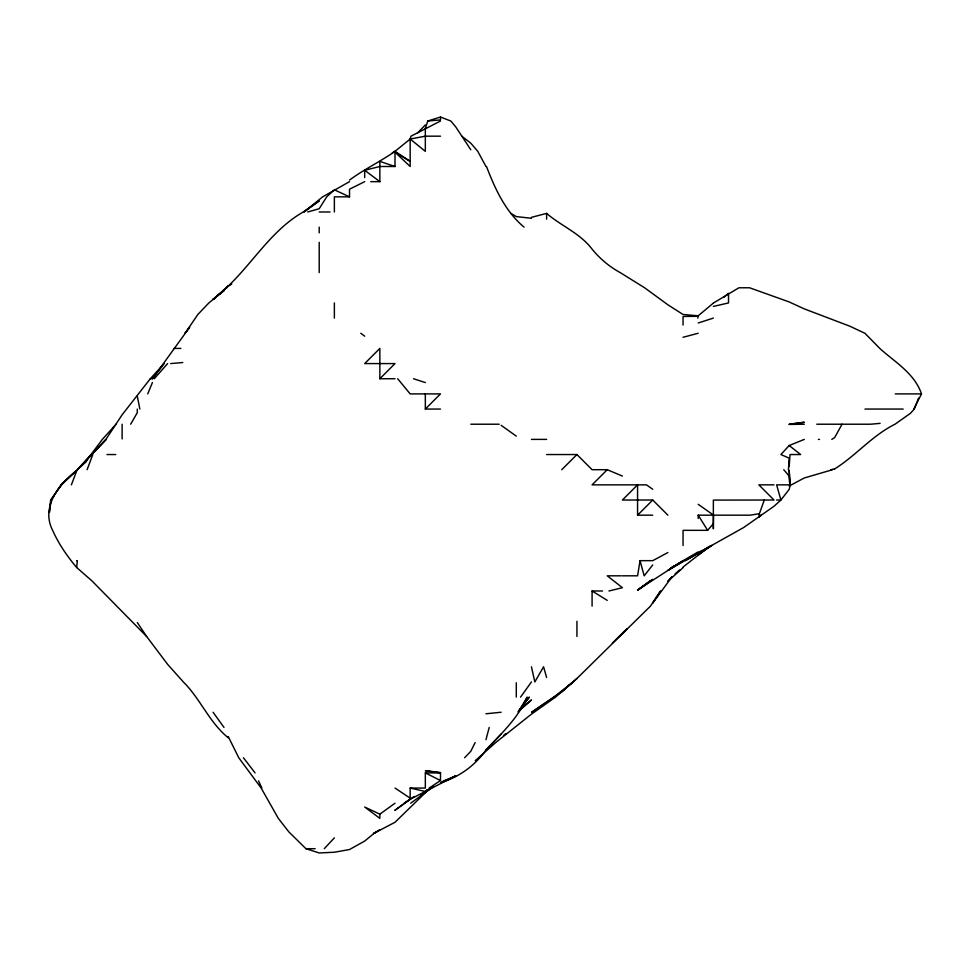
<?xml version="1.0" encoding="UTF-8"?>
<svg xmlns="http://www.w3.org/2000/svg" width="970" height="970" viewBox="0 0 970 970"><rect width="100%" height="100%" fill="white"/><g stroke="black" fill="none" stroke-linecap="round" stroke-linejoin="round"><path stroke-width="1.45" d="M334.371 211.981L334.371 196.825L349.527 196.825L349.527 189.211L364.684 181.657M713.362 523.654L713.435 515.179L713.362 528.832L713.362 523.654L707.627 530.335L699.079 530.335M788.44 469.698L789.168 458.155L780.886 454.542L789.168 445.533L804.324 439.386M789.168 466.497L790.041 454.542L800.638 454.542L789.168 445.533M228.241 737.782C209.217 722.371 200.487 698.897 183.318 681.946L167.604 664.329L146.615 636.465L91.81 580.751L76.642 567.499L77.37 560.66L76.642 560.66M667.894 552.536L652.725 560.66L640.054 560.66L637.569 575.816L622.413 575.816M697.818 318.099L698.206 315.808L713.362 303.101M485.97 739.71L489.207 727.415M349.527 180.068C364.065 169.326 380.24 161.687 395.008 151.344L410.164 161.372L395.008 152.205L410.164 166.5L410.164 139.037L411.001 136.176L440.489 121.02M427.77 121.02L440.489 117.03L440.489 119.904L427.77 121.02L425.333 128.355L425.333 151.344L410.164 139.037L395.008 151.344L395.008 166.5L379.852 166.5L364.684 170.271L364.684 177.571M87.106 469.698L92.793 454.542M764.287 500.023L758.855 515.179L758.855 513.773L750.137 515.179L698.206 515.179L698.206 518.477M71.38 484.854L76.642 471.044M918.59 398.039L914.273 409.061L910.454 413.293L895.019 424.217C872.151 435.518 856.013 455.609 834.649 468.934M147.731 393.905L152.448 382.471M475.142 742.583L470.802 751.253L464.63 757.74M913.801 409.061L921.5 393.905C914.577 373.511 895.334 362.331 880.129 348.763L864.973 333.316L849.805 326.187L804.324 308.896L789.168 301.937L749.567 287.775L738.958 287.775L713.532 302.943M842.057 424.217L834.649 437.603L831.799 439.386M130.659 424.217L137.291 412.674L137.291 409.061M89.155 457.064L102.359 439.386L116.048 424.217M91.156 454.542L77.418 469.698L105.936 439.386L122.123 414.796L150.301 378.736L152.448 378.736L189.514 327.436M520.55 697.103L531.451 681.946M189.587 327.436L185.052 333.256L197.928 314.401L208.865 302.943L224.118 290.418L213.085 299.366L228.241 285.968L226.41 287.775C252.831 263.246 271.103 230.411 303.222 211.981L319.203 200.911L304.046 211.981L322.683 196.825L349.527 181.657M152.448 378.736L164.269 363.58L150.301 378.736M519.229 709.931L529.305 697.103L518.15 712.259L527.195 697.103C518.101 718.176 501.272 733.611 485.97 749.98C474.827 765.827 459.04 777.091 440.489 782.754L455.645 775.842L410.164 799.268L395.008 810.229L410.164 799.268M652.725 564.928L644.165 575.816L640.054 560.66M84.972 462.702L87.833 459.21M89.749 456.87L91.653 454.542M485.97 749.98L501.126 734.132M672.04 576.798L652.725 603.061L660.582 590.985L650.433 606.141L576.932 678.503L555.567 697.103L531.451 714.15L495.67 742.583L475.264 760.686M154.291 378.736L167.604 363.58M671.87 576.908L667.894 581.26L683.05 567.656M627.19 628.56L612.361 643.11M324.259 848.702L334.371 837.862M625.274 630.488L619.454 636.465M417.427 133.12L425.333 124.948M91.81 453.936L106.166 439.386L77.285 469.698L61.486 484.854L50.646 500.023L49.385 512.427L51.095 500.023L60.94 484.854L76.642 470.511C58.843 484.369 40.716 506.97 52.61 530.335C58.685 543.879 67.112 556.162 76.642 567.499M379.852 378.736L395.008 363.58L364.684 363.58L379.852 348.424L379.852 378.736L395.008 378.736M440.489 409.061L425.333 409.061L440.489 393.905L410.164 393.905L397.676 378.736M561.763 469.698L576.932 454.542L592.088 469.698L607.244 469.698L622.413 476.076M607.244 469.698L592.088 484.854L646.481 484.854L652.725 489.256M652.725 515.179L637.569 515.179L652.725 500.023L667.894 515.179M80.886 466.594L86.342 461.429M576.932 678.503L561.763 691.768L531.669 712.259L553.87 697.103L573.064 681.946L561.763 691.768M518.489 711.313L531.451 699.904L518.344 711.313M392.11 153.272L394.341 151.344M724.081 297.135L728.531 293.267M675.132 573.864L679.655 569.972M226.774 287.775L213.085 299.5L216.395 296.796M430.134 788.064L395.008 822.281L373.45 833.545L379.852 829.871L373.826 833.545L364.684 841.075L349.527 849.526L334.371 852.23L319.203 852.969L305.938 848.702L288.89 831.945L278.329 818.377L261.16 788.064L238.741 757.74L228.241 736.533M219.705 294.092L224.118 290.479M425.333 791.496L427.467 789.774L425.333 791.471L410.164 788.064L410.164 798.14L395.008 788.064M410.662 803.221L431.371 788.064M229.417 285.665L231.745 283.858M503.466 735.502L505.806 733.708M683.05 567.038L709.482 546.413L698.206 554.804L711.75 545.504L685.22 560.66L711.725 545.504M433.82 786.391L420.665 795.339M650.397 580.666L637.569 590.184L652.725 579.369L637.569 590.075L683.098 560.66L698.206 551.881M379.852 814.169L364.684 807.016L379.852 818.377L379.852 814.169L395.008 803.221M404.126 803.221L413.96 796.637M701.904 550.511L698.206 553.009L743.687 527.51L774.011 506.267L780.911 500.023L789.168 489.389L790.271 484.854L789.168 470.22L789.738 483.399M429.189 788.064L440.489 780.523L440.489 772.896L425.333 770.713L440.489 772.532M683.098 560.66L667.894 570.421L698.206 552.888M789.168 486.018L804.324 477.967L832.587 469.698M683.05 561.206L670.415 568.347L683.05 561.169L671.677 567.547M443.241 781.056L455.645 776.327M698.206 322.998L713.362 318.099M307.733 211.981L319.203 208.732L326.72 196.825L334.371 189.829L349.527 196.825M683.05 337.293L698.206 333.256M531.451 217.341L546.607 213.4C561.29 226.01 580.218 233.333 592.088 249.144A95.448 95.448 0 0 0 620.23 272.618L644.613 287.775L667.894 304.798L683.05 314.474L698.206 315.808M830.987 469.698L834.649 468.789M608.954 590.985L622.413 587.711L607.244 575.816L621.212 575.816M713.362 306.411L728.531 302.943L728.531 293.934M410.164 139.037L425.333 136.176L440.489 136.176M789.168 424.217L804.324 422.241L789.168 424.423L804.324 424.217M485.97 713.774L501.126 712.259M880.129 423.356L870.611 424.217L816.764 424.217M170.684 363.58L182.772 362.537M698.206 316.293L683.05 316.487L683.05 325.083M370.71 181.657L379.852 181.657L379.852 161.384L395.008 166.5M319.203 211.981L330.067 211.981M174.115 348.424L180.869 348.424M895.286 393.905L921.5 393.905M864.973 409.061L903.167 409.061M470.802 424.217L499.186 424.217M531.451 439.386L546.607 439.386M818.401 439.386L819.492 439.386M106.967 454.542L115.745 454.542M546.607 454.542L576.932 454.542M774.011 484.854L758.855 484.854L774.011 500.023L713.362 500.096L713.362 514.997L698.206 504.303M789.168 484.854L776.63 484.854L780.911 500.023L776.594 500.023M652.725 500.023L622.413 500.023L637.569 484.854L637.569 515.179M698.206 530.335L683.05 530.335L683.05 545.504M592.088 606.141L592.088 590.985L602.528 590.985M410.164 788.064L425.333 788.064L425.333 772.896L440.489 772.896M305.938 848.702L315.153 848.702M531.451 218.298L516.295 216.577L510.644 213.291M413.547 378.736L425.333 382.568M440.489 117.03L450.82 121.02L455.645 126.743L470.802 149.78M425.333 772.896L440.489 780.523M592.088 590.985L607.244 600.357M501.126 425.309L516.295 436.136M364.684 170.271L379.852 181.657M360.791 333.256L364.684 336.19M461.793 136.176L470.802 143.196L477.786 151.344L485.97 166.5M524.042 227.138C505.37 211.436 495.027 188.798 486.503 166.5M783.76 469.698L789.168 476.124L789.689 483.399M243.409 757.74L255.074 772.896M213.085 712.259L223.997 727.415M137.291 622.522L146.615 636.465M698.206 515.179L707.627 530.335M258.566 780.911L261.876 788.064M546.607 677.496L543.576 666.778L534.834 681.946L531.451 666.778M137.291 396.172L139.85 409.061M576.932 621.297L576.932 636.465M546.607 213.4L546.607 219.111M516.295 682.783L516.295 697.103M425.333 393.905L425.333 409.061M334.371 302.943L334.371 318.099M319.203 227.138L319.203 232.873M319.203 242.306L319.203 272.618M122.123 424.217L122.123 438.925M761.123 515.179L758.855 517.01L761.123 515.179"/></g></svg>
